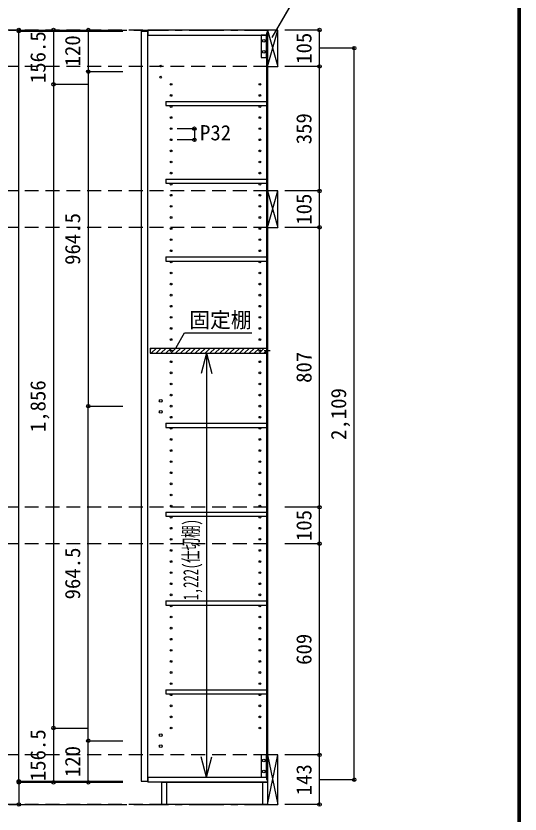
# Model space of a CAD drawing. Units: millimetres at full size, sheet at 1:20. Extents: x -3893 to 3907, y -2871 to 2783.
# Drawn here: x 2453 to 3907, y -1548 to 753 of the extents above; entities that cross this region are included whole.
import ezdxf
from ezdxf.enums import TextEntityAlignment as Align

# ---------------------------------------------------------------- set-up
doc = ezdxf.new("R2010")
doc.units = ezdxf.units.MM
doc.header["$LTSCALE"] = 20
doc.header["$PDMODE"] = 32
doc.header["$PDSIZE"] = 10
doc.linetypes.add('CHAIN1', pattern=[8, 5, -1, 1, -1])
doc.linetypes.add('DASHED2', pattern=[3, 2, -1])
for name, color, linetype in [('0-1_本体', 2, 'Continuous'), ('0-2_扉', 3, 'Continuous'), ('0-4_棚', 3, 'Continuous'), ('0-5_ダボ', 7, 'Continuous'), ('0-6_桟木', 3, 'Continuous'), ('0-9_', 7, 'Continuous'), ('0-A_文字', 7, 'Continuous'), ('0-B_寸法', 4, 'Continuous'), ('0-C_ハッチ', 4, 'Continuous'), ('F-1_枠', 6, 'Continuous')]:
    doc.layers.add(name, color=color, linetype=linetype)
doc.styles.add('ＭＳ ゴシック', font='')
doc.styles.get('ＭＳ ゴシック').set_extended_font_data('MS Gothic')

msp = doc.modelspace()

# ---------------------------------------------------------------- linework, layer by layer
at = {"layer": '0-1_本体'}
for p, q in [((2833.52, 712.33), (2833.52, 697.33)), ((3178.52, 712.33), (2833.52, 712.33)), ((2833.52, 697.33), (3175.52, 697.33)), ((3175.52, 704.33), (3178.52, 704.33)), ((3175.52, 704.33), (3175.52, -1448.67)), ((3177.52, 704.33), (3177.52, -1448.67)), ((3178.52, 704.33), (3178.52, 712.33)), ((2833.52, -1441.67), (2833.52, -1456.67)), ((2833.52, -1441.67), (3175.52, -1441.67)), ((3175.52, -1448.67), (3178.52, -1448.67)), ((3178.52, -1456.67), (2833.52, -1456.67))]:
    msp.add_line(p, q, dxfattribs=at)
at = {"layer": '0-1_本体', "color": 7}
msp.add_line((3178.52, 712.33), (3178.52, -1456.67), dxfattribs=at)
at = {"layer": '0-2_扉', "color": 2}
for points in [[(2814.52, 709.33), (2814.52, -1453.67), (2832.52, -1453.67)], [(2814.52, 709.33), (2832.52, 709.33), (2832.52, -1453.67)]]:
    msp.add_lwpolyline(points, dxfattribs=at)
at = {"layer": '0-4_棚', "color": 2}
for p, q in [((2885.52, 506.33), (3175.52, 506.33)), ((2885.52, 282.33), (3175.52, 282.33)), ((2885.52, 282.33), (2885.52, 270.33)), ((2885.52, 270.33), (3175.52, 270.33)), ((2885.52, 58.33), (3175.52, 58.33)), ((2885.52, 58.33), (2885.52, 46.33)), ((2885.52, 46.33), (3175.52, 46.33)), ((2840.52, -204.67), (3175.52, -204.67)), ((2840.52, -204.67), (2840.52, -219.67)), ((2840.52, -219.67), (3175.52, -219.67)), ((2885.52, -421.67), (3175.52, -421.67)), ((2885.52, -421.67), (2885.52, -433.67)), ((2885.52, -433.67), (3175.52, -433.67)), ((2885.52, -677.67), (3175.52, -677.67)), ((2885.52, -677.67), (2885.52, -689.67)), ((2885.52, -689.67), (3175.52, -689.67)), ((2885.52, -933.67), (3175.52, -933.67)), ((2885.52, -933.67), (2885.52, -945.67)), ((2885.52, -945.67), (3175.52, -945.67)), ((2885.52, -1189.67), (2885.52, -1201.67)), ((2885.52, -1189.67), (3175.52, -1189.67)), ((2885.52, -1201.67), (3175.52, -1201.67))]:
    msp.add_line(p, q, dxfattribs=at)
msp.add_lwpolyline([(2885.52, 506.33), (2885.52, 494.33), (3175.52, 494.33)], dxfattribs=at)
at = {"layer": '0-5_ダボ'}
for centre, radius in [((2870.52, 608.33), 2.5), ((2870.52, 576.33), 2.5), ((2900.52, 555.83), 2.5), ((3156.52, 555.83), 2.5), ((2900.52, 523.83), 2.5), ((3156.52, 523.83), 2.5), ((2900.52, 491.83), 2.5), ((3156.52, 491.83), 2.5), ((2900.52, 459.83), 2.5), ((3156.52, 459.83), 2.5), ((2900.52, 427.83), 2.5), ((3156.52, 427.83), 2.5), ((2900.52, 395.83), 2.5), ((3156.52, 395.83), 2.5), ((2900.52, 363.83), 2.5), ((3156.52, 363.83), 2.5), ((2900.52, 331.83), 2.5), ((3156.52, 331.83), 2.5), ((2900.52, 299.83), 2.5), ((3156.52, 299.83), 2.5), ((2900.52, 267.83), 2.5), ((3156.52, 267.83), 2.5), ((2900.52, 235.83), 2.5), ((3156.52, 235.83), 2.5), ((2900.52, 203.83), 2.5), ((3156.52, 203.83), 2.5), ((2900.52, 171.83), 2.5), ((3156.52, 171.83), 2.5), ((2900.52, 139.83), 2.5), ((3156.52, 139.83), 2.5), ((2900.52, 107.83), 2.5), ((3156.52, 107.83), 2.5), ((2900.52, 75.83), 2.5), ((3156.52, 75.83), 2.5), ((2900.52, 43.83), 2.5), ((3156.52, 43.83), 2.5), ((2900.52, 11.83), 2.5), ((3156.52, 11.83), 2.5), ((2900.52, -20.17), 2.5), ((3156.52, -20.17), 2.5), ((2900.52, -52.17), 2.5), ((3156.52, -52.17), 2.5), ((2900.52, -84.17), 2.5), ((3156.52, -84.17), 2.5), ((2900.52, -116.17), 2.5), ((3156.52, -116.17), 2.5), ((2900.52, -148.17), 2.5), ((3156.52, -148.17), 2.5), ((2900.52, -180.17), 2.5), ((3156.52, -180.17), 2.5), ((2900.52, -212.17), 2.5), ((3156.52, -212.17), 2.5), ((2900.52, -244.17), 2.5), ((3156.52, -244.17), 2.5), ((2900.52, -276.17), 2.5), ((3156.52, -276.17), 2.5), ((2900.52, -308.17), 2.5), ((3156.52, -308.17), 2.5), ((2900.52, -340.17), 2.5), ((3156.52, -340.17), 2.5), ((2870.52, -356.62), 4), ((2870.52, -388.62), 4), ((2900.52, -372.17), 2.5), ((3156.52, -372.17), 2.5), ((2900.52, -404.17), 2.5), ((3156.52, -404.17), 2.5), ((2900.52, -436.17), 2.5), ((3156.52, -436.17), 2.5), ((2900.52, -468.17), 2.5), ((3156.52, -468.17), 2.5), ((2900.52, -500.17), 2.5), ((3156.52, -500.17), 2.5), ((2900.52, -532.17), 2.5), ((3156.52, -532.17), 2.5), ((2900.52, -564.17), 2.5), ((3156.52, -564.17), 2.5), ((2900.52, -596.17), 2.5), ((3156.52, -596.17), 2.5), ((2900.52, -628.17), 2.5), ((3156.52, -628.17), 2.5), ((2900.52, -660.17), 2.5), ((3156.52, -660.17), 2.5), ((2900.52, -692.17), 2.5), ((3156.52, -692.17), 2.5), ((2900.52, -724.17), 2.5), ((3156.52, -724.17), 2.5), ((2900.52, -756.17), 2.5), ((3156.52, -756.17), 2.5), ((2900.52, -788.17), 2.5), ((3156.52, -788.17), 2.5), ((2900.52, -820.17), 2.5), ((3156.52, -820.17), 2.5), ((2900.52, -852.17), 2.5), ((3156.52, -852.17), 2.5), ((2900.52, -884.17), 2.5), ((3156.52, -884.17), 2.5), ((2900.52, -916.17), 2.5), ((3156.52, -916.17), 2.5), ((2900.52, -948.17), 2.5), ((3156.52, -948.17), 2.5), ((2900.52, -980.17), 2.5), ((3156.52, -980.17), 2.5), ((2900.52, -1012.17), 2.5), ((3156.52, -1012.17), 2.5), ((2900.52, -1044.17), 2.5), ((3156.52, -1044.17), 2.5), ((2900.52, -1076.17), 2.5), ((3156.52, -1076.17), 2.5), ((2900.52, -1108.17), 2.5), ((3156.52, -1108.17), 2.5), ((2900.52, -1140.17), 2.5), ((3156.52, -1140.17), 2.5), ((2900.52, -1172.17), 2.5), ((3156.52, -1172.17), 2.5), ((2900.52, -1204.17), 2.5), ((3156.52, -1204.17), 2.5), ((2900.52, -1236.17), 2.5), ((3156.52, -1236.17), 2.5), ((2900.52, -1268.17), 2.5), ((3156.52, -1268.17), 2.5), ((2900.52, -1300.17), 2.5), ((3156.52, -1300.17), 2.5), ((2870.52, -1320.67), 4), ((2870.52, -1352.67), 4)]:
    msp.add_circle(centre, radius, dxfattribs=at)
at = {"layer": '0-6_桟木'}
for p, q in [((3160.52, 697.33), (3160.52, 633.33)), ((3175.52, 697.33), (3160.52, 697.33)), ((3175.52, 633.33), (3175.52, 697.33)), ((3160.52, 633.33), (3175.52, 633.33)), ((3208.52, 143.33), (3208.52, 248.33)), ((3178.52, 143.33), (3208.52, 143.33)), ((3160.52, -1377.67), (3160.52, -1441.67)), ((3175.52, -1377.67), (3160.52, -1377.67)), ((3175.52, -1441.67), (3175.52, -1377.67)), ((3178.52, -1377.67), (3178.52, -1520.67)), ((3208.52, -1377.67), (3178.52, -1377.67)), ((3208.52, -1520.67), (3208.52, -1377.67)), ((3160.52, -1441.67), (3175.52, -1441.67)), ((3178.52, -1520.67), (3208.52, -1520.67))]:
    msp.add_line(p, q, dxfattribs=at)
at = {"layer": '0-6_桟木', "color": 7}
for p, q in [((3178.52, 712.33), (3208.52, 607.33)), ((3178.52, 607.33), (3208.52, 712.33)), ((3178.52, 248.33), (3208.52, 143.33)), ((3178.52, 143.33), (3208.52, 248.33)), ((3178.52, -1451.67), (3178.52, -1377.67)), ((3178.52, -1520.67), (3208.52, -1377.67)), ((3178.52, -1377.67), (3208.52, -1520.67))]:
    msp.add_line(p, q, dxfattribs=at)
at = {"layer": '0-6_桟木', "color": 2}
msp.add_line((3178.52, -1377.67), (3178.52, -1451.67), dxfattribs=at)
at = {"layer": '0-6_桟木'}
msp.add_lwpolyline([(3208.52, 607.33), (3208.52, 712.33), (3178.52, 712.33), (3178.52, 607.33)], close=True, dxfattribs=at)
msp.add_lwpolyline([(3208.52, 248.33), (3178.52, 248.33), (3178.52, 143.33)], dxfattribs=at)
at = {"layer": '0-6_桟木', "color": 7}
for centre in [(3168.02, 681.33), (3168.02, 649.33), (3168.02, -1393.67), (3168.02, -1425.67)]:
    msp.add_circle(centre, 4, dxfattribs=at)
at = {"layer": '0-9_'}
for p, q in [((2888.52, -1520.67), (2888.52, -1456.67)), ((3163.52, -1456.67), (3163.52, -1520.67)), ((3178.52, -1456.67), (3178.52, -1520.67))]:
    msp.add_line(p, q, dxfattribs=at)
msp.add_lwpolyline([(3178.52, -1520.67), (2873.52, -1520.67), (2873.52, -1456.67), (3178.52, -1456.67)], dxfattribs=at)
at = {"layer": '0-A_文字'}
for p, q in [((3192, 690.87), (3269.03, 824.29)), ((2915.21, -203.13), (2939.56, -160.95)), ((2939.56, -160.95), (3133.53, -160.95))]:
    msp.add_line(p, q, dxfattribs=at)
at = {"layer": '0-A_文字', "linetype": 'CHAIN1'}
for p, q in [((-3287.48, 712.33), (3178.52, 712.33)), ((-3287.48, -1520.67), (3178.52, -1520.67))]:
    msp.add_line(p, q, dxfattribs=at)
at = {"layer": '0-A_文字'}
msp.add_lwpolyline([(3192, 690.87), (3269.03, 824.29), (3562.05, 824.29)], dxfattribs=at)
at = {"layer": '0-B_寸法', "linetype": 'DASHED2'}
for p, q in [((3178.52, 712.33), (-3287.48, 712.33)), ((3178.52, 607.33), (-3287.48, 607.33)), ((3178.52, 248.33), (-3287.48, 248.33)), ((3178.52, 143.33), (-3287.48, 143.33)), ((3178.52, -663.67), (-3287.48, -663.67)), ((3178.52, -768.67), (-3287.48, -768.67)), ((3178.52, -1377.67), (-3287.48, -1377.67)), ((3178.52, -1520.67), (-3076.26, -1520.67))]:
    msp.add_line(p, q, dxfattribs=at)
at = {"layer": '0-B_寸法'}
for p, q in [((2461.52, 712.33), (2761.52, 712.33)), ((2461.52, 709.33), (2461.52, 712.33)), ((2561.52, 712.33), (2561.52, 555.83)), ((2661.52, 712.33), (2661.52, 592.33)), ((3328.52, 712.33), (3228.52, 712.33)), ((3328.52, 607.33), (3328.52, 712.33)), ((3428.52, 659.83), (3328.52, 659.83)), ((3428.52, -1449.17), (3428.52, 659.83)), ((3328.52, 607.33), (3228.52, 607.33)), ((3328.52, 248.33), (3328.52, 607.33)), ((2661.52, 592.33), (2661.52, -372.17)), ((2661.52, 592.33), (2761.52, 592.33)), ((2561.52, 555.83), (2561.52, -1300.17)), ((2561.52, 555.83), (2661.52, 555.83)), ((2967.52, 427.83), (2917.52, 427.83)), ((3328.52, 248.33), (3228.52, 248.33)), ((3328.52, 143.33), (3328.52, 248.33)), ((3328.52, 143.33), (3228.52, 143.33)), ((3328.52, 143.33), (3228.52, 143.33)), ((3328.52, -663.67), (3328.52, 143.33)), ((3002.57, -219.67), (3002.57, -1441.67)), ((2661.52, -372.17), (2761.52, -372.17)), ((2661.52, -1336.67), (2661.52, -372.17)), ((3328.52, -663.67), (3228.52, -663.67)), ((3328.52, -768.67), (3228.52, -768.67)), ((2561.52, -1300.17), (2561.52, -1456.67)), ((2561.52, -1300.17), (2661.52, -1300.17)), ((2661.52, -1336.67), (2761.52, -1336.67)), ((2661.52, -1456.67), (2661.52, -1336.67)), ((3328.52, -1377.67), (3228.52, -1377.67)), ((3328.52, -1520.67), (3328.52, -1377.67)), ((3428.52, -1449.17), (3328.52, -1449.17)), ((2461.52, -1456.67), (2461.52, -1453.67)), ((2461.52, -1453.67), (2761.52, -1453.67)), ((2461.52, -1456.67), (2761.52, -1456.67)), ((2461.52, -1456.67), (2761.52, -1456.67)), ((2461.52, -1456.67), (2461.52, -1520.67)), ((2461.52, -1520.67), (2761.52, -1520.67)), ((3328.52, -1520.67), (3228.52, -1520.67))]:
    msp.add_line(p, q, dxfattribs=at)
at = {"layer": '0-B_寸法', "color": 7}
for p, q in [((3002.57, -219.67), (2987.04, -277.62)), ((3002.57, -219.67), (3018.1, -277.62)), ((3169.28, -212.17), (3186.05, -212.17)), ((3002.57, -1441.67), (2987.04, -1383.71)), ((3002.57, -1441.67), (3018.1, -1383.71))]:
    msp.add_line(p, q, dxfattribs=at)
at = {"layer": '0-B_寸法'}
for points in [[(2461.52, -1453.67), (2461.52, 709.33), (2761.52, 709.33)], [(2967.52, 427.83), (2967.52, 395.83), (2917.52, 395.83)], [(3328.52, -1377.67), (3328.52, -768.67), (3328.52, -663.67)]]:
    msp.add_lwpolyline(points, dxfattribs=at)
at = {"layer": '0-B_寸法', "color": 7}
for p in [(2461.52, 712.33), (2461.52, 709.33), (2561.52, 712.33), (2661.52, 712.33), (3328.52, 712.33), (3428.52, 659.83), (3328.52, 607.33), (2661.52, 592.33), (2561.52, 555.83), (2967.52, 427.83), (2967.52, 395.83), (3328.52, 248.33), (3328.52, 143.33), (3328.52, 143.33), (2661.52, -372.17), (3328.52, -663.67), (3328.52, -768.67), (2561.52, -1300.17), (2661.52, -1336.67), (3328.52, -1377.67), (2461.52, -1453.67), (3428.52, -1449.17), (2461.52, -1456.67), (2461.52, -1456.67), (2561.52, -1456.67), (2661.52, -1456.67), (2461.52, -1520.67), (3328.52, -1520.67)]:
    msp.add_point(p, dxfattribs=at)
at = {"layer": '0-C_ハッチ'}
for p, q in [((2840.52, -207.89), (2843.75, -204.67)), ((2842.89, -219.67), (2857.89, -204.67)), ((2857.03, -219.67), (2872.03, -204.67)), ((2871.17, -219.67), (2886.17, -204.67)), ((2885.32, -219.67), (2900.32, -204.67)), ((2899.46, -219.67), (2914.46, -204.67)), ((2913.6, -219.67), (2928.6, -204.67)), ((2927.74, -219.67), (2942.74, -204.67)), ((2941.88, -219.67), (2956.88, -204.67)), ((2956.03, -219.67), (2971.03, -204.67)), ((2970.17, -219.67), (2985.17, -204.67)), ((2984.31, -219.67), (2999.31, -204.67)), ((2998.45, -219.67), (3013.45, -204.67)), ((3012.59, -219.67), (3027.59, -204.67)), ((3026.74, -219.67), (3041.74, -204.67)), ((3040.88, -219.67), (3055.88, -204.67)), ((3055.02, -219.67), (3070.02, -204.67)), ((3069.16, -219.67), (3084.16, -204.67)), ((3083.31, -219.67), (3098.31, -204.67)), ((3097.45, -219.67), (3112.45, -204.67)), ((3111.59, -219.67), (3126.59, -204.67)), ((3125.73, -219.67), (3140.73, -204.67)), ((3139.87, -219.67), (3154.87, -204.67)), ((3154.02, -219.67), (3169.02, -204.67)), ((3168.16, -219.67), (3175.52, -212.3))]:
    msp.add_line(p, q, dxfattribs=at)
at = {"layer": 'F-1_枠'}
for p, q in [((3899.95, 2783.33), (3899.95, -2803.33)), ((3903.28, 2783.33), (3903.28, -2803.33)), ((3906.61, 2783.33), (3906.61, -2803.33))]:
    msp.add_line(p, q, dxfattribs=at)

# ---------------------------------------------------------------- texts
at = {"layer": '0-A_文字', "style": 'ＭＳ ゴシック'}
msp.add_text('固定棚', height=43.99, dxfattribs=at).set_placement((2952.7, -158.82), align=Align.BOTTOM_LEFT)
at = {"layer": '0-B_寸法', "color": 7, "style": 'ＭＳ ゴシック'}
for s, p in [('156.5', (2551.52, 559.08)), ('120', (2651.52, 607.33)), ('105', (3318.52, 614.83)), ('359', (3318.52, 382.83)), ('105', (3318.52, 150.83)), ('964.5', (2651.52, 35.08)), ('807', (3318.52, -305.17)), ('1,856', (2551.52, -447.17)), ('2,109', (3418.52, -469.67)), ('105', (3318.52, -761.17)), ('964.5', (2651.52, -929.42)), ('609', (3318.52, -1118.17)), ('156.5', (2551.52, -1453.42)), ('120', (2651.52, -1441.67)), ('143', (3318.52, -1494.17))]:
    msp.add_text(s, height=43.99, rotation=90, dxfattribs=at).set_placement(p, align=Align.BOTTOM_LEFT)
msp.add_text('P32', height=43.99, dxfattribs=at).set_placement((2983.77, 380.98), align=Align.BOTTOM_LEFT)
at = {"layer": '0-B_寸法', "color": 7, "style": 'ＭＳ ゴシック', "width": 0.6}
msp.add_text('1,222(仕切棚)', height=43.99, rotation=90, dxfattribs=at).set_placement((2992.57, -931.67), align=Align.BOTTOM_LEFT)

doc.saveas('drawing.dxf')
